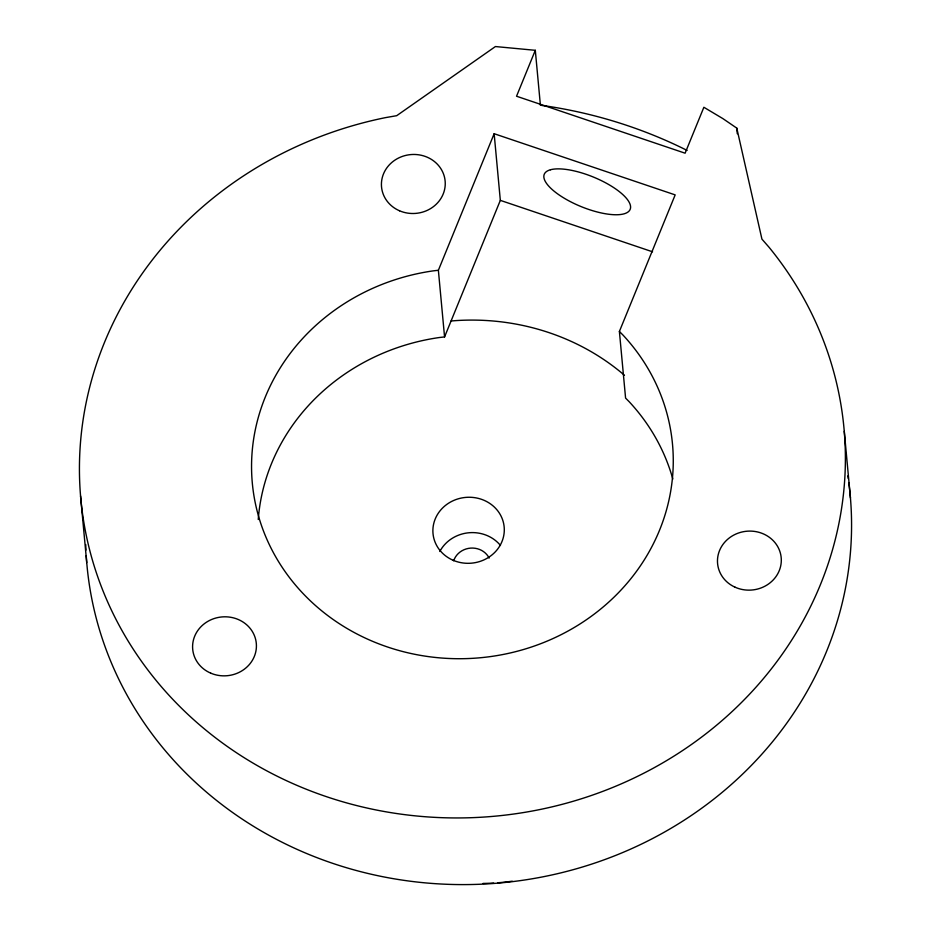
<?xml version="1.0" encoding="UTF-8"?>
<svg xmlns="http://www.w3.org/2000/svg" width="931" height="931" viewBox="0 0 931 931"><rect width="100%" height="100%" fill="white"/><g stroke="black" fill="none" stroke-linecap="round" stroke-linejoin="round"><path stroke-width="1.4" d="M258.248 519.51A210.988 194.928 -5.3 0 1 439.246 337.534L444.564 336.929L438.373 270.281L494.152 133.715L675.173 194.893L619.394 331.459L625.585 398.096L629.17 401.715A210.988 194.928 -5.3 0 1 672.822 479.034M535.302 50.309L516.542 96.23L685.111 153.196L703.871 107.274L722.863 118.598L736.782 128.117L761.93 239.116L769.076 247.297A383.223 354.048 -5.3 0 1 644.555 772.823A383.223 354.048 -5.3 0 1 102.526 589.66A383.223 354.048 -5.3 0 1 385.411 117.643L396.699 115.688L495.42 46.55L535.302 50.309L540.411 105.319M444.564 336.929L500.331 200.363L494.152 133.715M438.373 270.281L433.066 270.886A210.988 194.928 -5.3 0 0 262.798 529.192A210.988 194.928 -5.3 0 0 566.56 631.835A210.988 194.928 -5.3 0 0 622.99 335.067L619.394 331.459M451.07 320.997L456.213 320.59A227.35 210.045 -5.3 0 1 624.457 375.263M541.807 105.482L545.985 105.983A452.117 417.693 -5.3 0 1 687.125 150.426M500.331 200.363L652.561 251.801M844.266 431.321L850.445 497.969M736.782 128.117L737.305 133.785M80.555 495.967L86.734 562.603M848.816 482.758A383.223 354.048 -5.3 0 1 502.461 882.716A383.223 354.048 -5.3 0 1 86.234 555.679M85.943 550.116A383.223 354.048 -5.3 0 1 85.733 544.554M847.85 475.869A383.223 354.048 -5.3 0 1 848.257 478.627M453.676 560.811A19.004 17.561 -5.3 0 1 470.562 548.115A19.004 17.561 -5.3 0 1 489.136 558.076M439.828 551.478A35.739 33.016 -5.3 0 1 500.471 545.461M512.225 881.192A212.14 195.987 -5.3 0 1 497.643 882.786M493.663 883.053A212.14 195.987 -5.3 0 1 483.003 883.438M550.454 169.768L549.755 169.977A46.387 15.99 22.2 0 0 564.791 198.547A46.387 15.99 22.2 0 0 623.979 213.851L624.678 213.641A46.387 15.99 22.2 0 0 609.63 185.071A46.387 15.99 22.2 0 0 550.454 169.768M734.978 587.158A31.933 29.501 -5.3 0 0 781.26 558.565A31.933 29.501 -5.3 0 0 731.929 536.14A31.933 29.501 -5.3 0 0 734.978 587.158M210.709 673.136A31.933 29.501 -5.3 0 0 256.328 643.635A31.933 29.501 -5.3 0 0 206.473 622.211A31.933 29.501 -5.3 0 0 210.709 673.136M399.539 210.79A31.933 29.501 -5.3 0 0 445.158 181.289A31.933 29.501 -5.3 0 0 395.303 159.864A31.933 29.501 -5.3 0 0 399.539 210.79M453.164 560.287A35.739 33.016 -5.3 0 0 504.195 527.272A35.739 33.016 -5.3 0 0 448.416 503.299A35.739 33.016 -5.3 0 0 453.164 560.287"/></g></svg>
